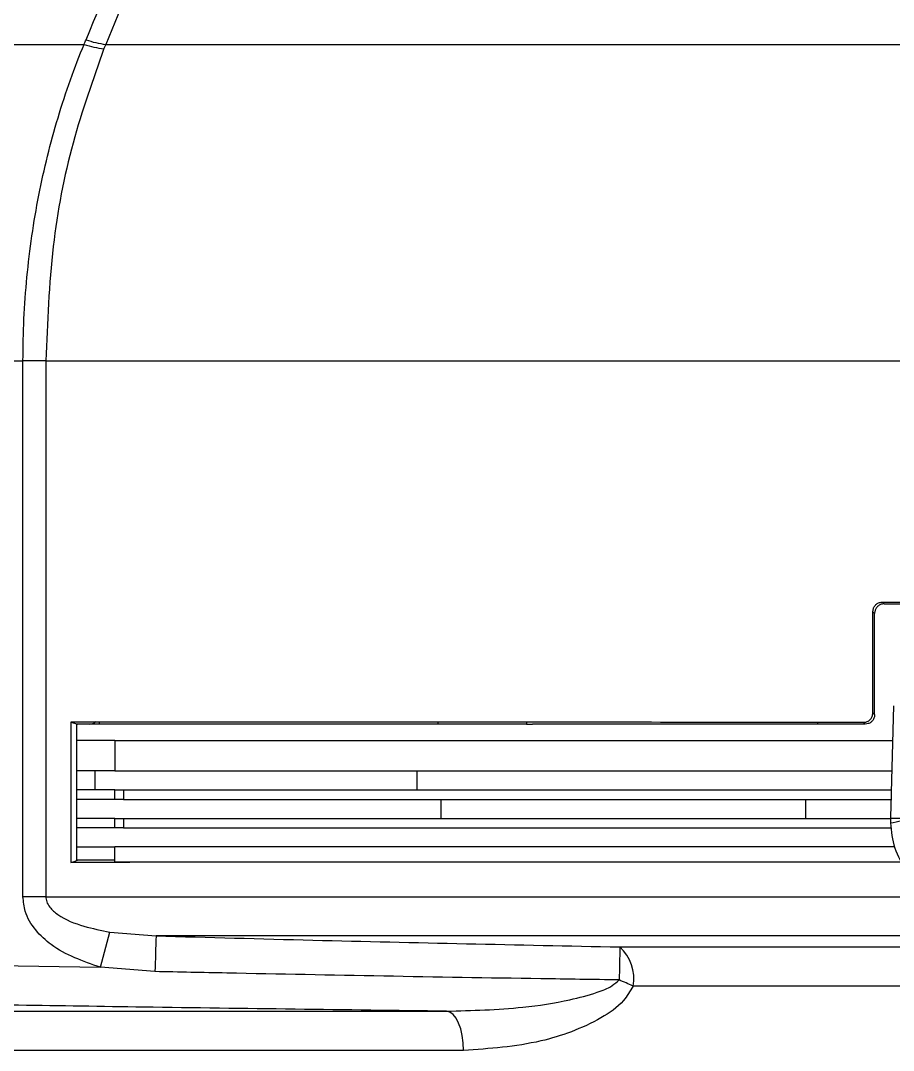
# Model space of a CAD drawing. Extents: x 17.3 to 113.1, y 4.8 to 84.5.
# Drawn here: x 51.964 to 53.343, y 14.318 to 15.945 of the extents above; entities that cross this region are included whole.
import ezdxf

# ---------------------------------------------------------------- set-up
doc = ezdxf.new("R2010")
doc.units = 0
doc.header["$MEASUREMENT"] = 0
doc.layers.add('OBJECT', color=7, linetype='CONTINUOUS')

msp = doc.modelspace()

# ---------------------------------------------------------------- linework, layer by layer
at = {"layer": 'OBJECT'}
for p, q in [((51.8263, 15.9077), (52.0645, 15.9077)), ((52.0985, 15.9077), (52.0957, 15.9009)), ((52.0985, 15.9077), (55.8273, 15.9077)), ((51.7643, 15.4077), (51.9678, 15.4077)), ((52.0039, 15.4077), (51.9678, 15.4077)), ((51.9678, 14.5611), (51.9678, 15.4077)), ((52.0039, 15.4077), (55.9219, 15.4077)), ((52.0039, 15.4077), (52.0039, 14.5611)), ((53.3279, 15.0237), (53.3279, 15.0237)), ((53.3101, 14.8515), (53.3101, 15.0114)), ((53.3129, 15.0086), (53.3101, 15.0114)), ((53.3129, 15.0088), (53.3129, 15.0086)), ((53.3129, 14.8487), (53.3129, 15.0086)), ((53.3426, 14.8626), (53.3379, 14.6864)), ((53.3101, 14.8515), (53.3129, 14.8487)), ((53.3129, 14.8487), (53.3129, 14.8486)), ((52.0433, 14.837), (52.0433, 14.6153)), ((52.0524, 14.8337), (52.0539, 14.8337)), ((52.0524, 14.8337), (52.0524, 14.6187)), ((52.0729, 14.8337), (52.0539, 14.8337)), ((52.0729, 14.8337), (52.0729, 14.8337)), ((52.0879, 14.8337), (52.0729, 14.8337)), ((52.088, 14.837), (52.0879, 14.8337)), ((52.615, 14.8337), (52.0879, 14.8337)), ((52.6229, 14.8337), (52.615, 14.8337)), ((52.6229, 14.8367), (52.6229, 14.8337)), ((52.7629, 14.8337), (52.6229, 14.8337)), ((52.7629, 14.8366), (52.7629, 14.8337)), ((52.7629, 14.8337), (52.7726, 14.8337)), ((53.2229, 14.8337), (52.7726, 14.8337)), ((53.2229, 14.8365), (53.2229, 14.8337)), ((53.2379, 14.8337), (53.2229, 14.8337)), ((53.2979, 14.8337), (53.2951, 14.8365)), ((53.2979, 14.8337), (53.2979, 14.8337)), ((52.1129, 14.8077), (52.0524, 14.8077)), ((52.1129, 14.8077), (52.1129, 14.7597)), ((52.1129, 14.8077), (53.3423, 14.8077)), ((52.1129, 14.7597), (52.0524, 14.7597)), ((52.0814, 14.7597), (52.0814, 14.7297)), ((52.1129, 14.7597), (53.341, 14.7597)), ((52.5897, 14.7597), (52.5897, 14.7297)), ((52.1129, 14.7297), (52.0524, 14.7297)), ((52.1129, 14.7148), (52.1129, 14.7297)), ((52.1129, 14.7297), (52.1266, 14.7297)), ((52.1266, 14.7297), (52.1266, 14.7148)), ((52.1266, 14.7297), (53.3403, 14.7297)), ((52.1129, 14.7148), (52.0524, 14.7148)), ((52.1266, 14.7148), (52.1129, 14.7148)), ((52.1266, 14.7148), (53.3399, 14.7148)), ((52.628, 14.7148), (52.628, 14.6848)), ((53.2037, 14.7148), (53.2037, 14.6848)), ((52.1129, 14.6848), (52.0524, 14.6848)), ((52.1129, 14.6699), (52.1129, 14.6848)), ((52.1129, 14.6848), (52.1266, 14.6848)), ((52.1266, 14.6848), (52.1266, 14.6699)), ((52.1266, 14.6848), (53.3391, 14.6848)), ((53.3733, 14.6848), (53.3379, 14.6848)), ((53.3379, 14.6832), (53.3379, 14.678)), ((52.1129, 14.6699), (52.0524, 14.6699)), ((52.1266, 14.6699), (52.1129, 14.6699)), ((52.1266, 14.6699), (53.3387, 14.6699)), ((52.0524, 14.6399), (52.1129, 14.6399)), ((52.1129, 14.6159), (52.1129, 14.6399)), ((53.3444, 14.6399), (52.1129, 14.6399)), ((52.1129, 14.6187), (52.0539, 14.6187)), ((53.3569, 14.6159), (52.1129, 14.6159)), ((52.0039, 14.5611), (51.9678, 14.5611)), ((52.0039, 14.5611), (53.431, 14.5611)), ((52.09, 14.4496), (52.1051, 14.5053)), ((52.1051, 14.5053), (52.1779, 14.4992)), ((53.8734, 14.4992), (52.1779, 14.4992)), ((52.9105, 14.4817), (55.0153, 14.4817)), ((51.7643, 14.4548), (52.09, 14.4496)), ((52.1763, 14.4428), (52.09, 14.4496)), ((54.9945, 14.4198), (52.9313, 14.4198)), ((51.2935, 14.3802), (52.6367, 14.3802)), ((52.6637, 14.3183), (51.3477, 14.3183))]:
    msp.add_line(p, q, dxfattribs=at)
at = {"layer": 'OBJECT', "flags": 128}
for points in [[(53.3251, 15.0265), (53.3259, 15.0257), (53.3279, 15.0237)], [(52.0433, 14.837), (52.0529, 14.834), (52.0539, 14.8337)], [(52.0433, 14.6153), (52.0485, 14.6169), (52.0539, 14.6187)], [(52.6637, 14.3183), (52.6632, 14.3302), (52.6616, 14.3416), (52.6592, 14.3522), (52.6558, 14.3615), (52.6518, 14.3693), (52.6471, 14.3751), (52.642, 14.3788), (52.6367, 14.3802)]]:
    msp.add_lwpolyline(points, dxfattribs=at)
at = {"layer": 'OBJECT'}
for centre, radius, start, end in [((52.1131, 16.0397), 0.1328, 249.8849, 263.6671), ((52.1085, 16.0332), 0.133, 250.6912, 264.4688), ((53.4579, 14.6832), 0.12, 178.5, 179.2499), ((53.4579, 14.6832), 0.12, 179.2499, 180), ((53.4579, 14.678), 0.12, 180, 180.1914), ((69.0547, 13.9761), 16.8849, 178.2249, 178.41632), ((65.5438, 14.2048), 12.6363, 178.74403, 178.98063), ((52.8663, 14.4324), 0.0662, 349.0223, 48.164), ((52.7539, 14.0512), 0.4091, 64.3024, 67.6558)]:
    msp.add_arc(centre, radius, start, end, dxfattribs=at)
msp.add_ellipse((52.8445, 16.7473), major_axis=(2.3412, 0), ratio=0.904333, start_param=4.924724, end_param=4.940236, dxfattribs=at)
for points, knots in [([(52.0675, 15.915), (52.1306, 16.0672), (52.2535, 16.3634), (52.3769, 16.6592), (52.4368, 16.8029)], [0, 0, 0, 0, 0.514049, 1, 1, 1, 1]), ([(52.4664, 16.7958), (52.4536, 16.765), (52.3816, 16.5917), (52.2589, 16.2957), (52.1492, 16.0304), (52.0985, 15.9077)], [0, 0, 0, 0, 0.104198, 0.585846, 1, 1, 1, 1]), ([(52.0645, 15.9077), (52.0645, 15.9077), (52.0654, 15.9103), (52.0664, 15.9126), (52.0675, 15.915)], [0, 0, 0, 0, 0.000268, 1, 1, 1, 1]), ([(51.9678, 15.4077), (51.9678, 15.4077), (51.9678, 15.4518), (51.972, 15.5401), (51.9908, 15.6696), (52.0211, 15.792), (52.0494, 15.8725), (52.0645, 15.9077), (52.0645, 15.9077)], [0, 0, 0, 0, 0.000004, 0.252523, 0.505041, 0.752516, 0.999995, 1, 1, 1, 1]), ([(52.0957, 15.9009), (52.0783, 15.8519), (52.043, 15.7526), (52.0107, 15.5853), (52.0063, 15.4683), (52.0039, 15.4077)], [0, 0, 0, 0, 0.319293, 0.647815, 1, 1, 1, 1]), ([(53.3101, 15.0114), (53.3103, 15.0131), (53.3106, 15.0164), (53.3131, 15.0209), (53.3169, 15.0243), (53.3211, 15.0262), (53.3239, 15.0264), (53.3251, 15.0265)], [0, 0, 0, 0, 0.210781, 0.421491, 0.634056, 0.849646, 1, 1, 1, 1]), ([(53.3279, 15.0237), (53.3268, 15.0236), (53.3241, 15.0234), (53.3198, 15.0217), (53.316, 15.0183), (53.3134, 15.0138), (53.3131, 15.0104), (53.3129, 15.0088)], [0, 0, 0, 0, 0.13902, 0.354777, 0.570511, 0.785205, 1, 1, 1, 1]), ([(53.3251, 15.0265), (53.4159, 15.0265), (53.5982, 15.0264), (53.906, 15.0264), (54.2424, 15.0264), (54.4824, 15.0265), (54.6007, 15.0265)], [0, 0, 0, 0, 0.215255, 0.431981, 0.720155, 1, 1, 1, 1]), ([(53.3279, 15.0237), (53.4187, 15.0237), (53.6008, 15.0237), (53.9077, 15.0237), (54.2425, 15.0237), (54.4806, 15.0237), (54.5979, 15.0237)], [0, 0, 0, 0, 0.216142, 0.433859, 0.72104, 1, 1, 1, 1]), ([(52.0729, 14.8337), (52.0744, 14.8339), (52.0775, 14.8342), (52.0812, 14.8359), (52.0827, 14.8376), (52.0831, 14.838)], [0, 0, 0, 0, 0.423358, 0.8453333, 1, 1, 1, 1]), ([(53.2951, 14.8365), (53.2968, 14.8366), (53.3002, 14.837), (53.3048, 14.8396), (53.3081, 14.8435), (53.3099, 14.8478), (53.31, 14.8505), (53.3101, 14.8515)], [0, 0, 0, 0, 0.218408, 0.436843, 0.654255, 0.868849, 1, 1, 1, 1]), ([(53.3129, 14.8486), (53.3128, 14.8475), (53.3126, 14.8448), (53.3108, 14.8405), (53.3074, 14.8367), (53.3029, 14.8342), (53.2996, 14.8338), (53.2979, 14.8337)], [0, 0, 0, 0, 0.139108, 0.354906, 0.570675, 0.785286, 1, 1, 1, 1]), ([(52.088, 14.837), (52.085, 14.837), (52.079, 14.837), (52.0701, 14.837), (52.0603, 14.837), (52.0514, 14.837), (52.0454, 14.837), (52.0433, 14.837)], [0, 0, 0, 0, 0.198922, 0.397845, 0.596771, 0.859233, 1, 1, 1, 1]), ([(52.0729, 14.8337), (52.0717, 14.8337), (52.065, 14.8337), (52.0584, 14.8337), (52.0529, 14.8337)], [0, 0, 0, 0, 0.1730775, 1, 1, 1, 1]), ([(52.6229, 14.8367), (52.5758, 14.8367), (52.4817, 14.8367), (52.3008, 14.8368), (52.1726, 14.8369), (52.088, 14.837)], [0, 0, 0, 0, 0.25383, 0.507659, 1, 1, 1, 1]), ([(52.7629, 14.8366), (52.7511, 14.8366), (52.7275, 14.8366), (52.6807, 14.8367), (52.646, 14.8367), (52.6229, 14.8367)], [0, 0, 0, 0, 0.2514926, 0.5029859, 1, 1, 1, 1]), ([(53.2229, 14.8365), (53.1837, 14.8365), (53.1052, 14.8365), (52.9509, 14.8366), (52.8379, 14.8366), (52.7629, 14.8366)], [0, 0, 0, 0, 0.251571, 0.503142, 1, 1, 1, 1]), ([(53.2951, 14.8365), (53.2926, 14.8365), (53.2825, 14.8365), (53.2584, 14.8365), (53.2369, 14.8365), (53.2229, 14.8365)], [0, 0, 0, 0, 0.104843, 0.416864, 1, 1, 1, 1]), ([(53.2979, 14.8337), (53.2954, 14.8337), (53.2853, 14.8337), (53.2653, 14.8337), (53.2479, 14.8337), (53.2379, 14.8337)], [0, 0, 0, 0, 0.125776, 0.500813, 1, 1, 1, 1]), ([(53.3379, 14.6776), (53.3393, 14.6642), (53.342, 14.6372), (53.3628, 14.6016), (53.3925, 14.5742), (53.4174, 14.5656), (53.4295, 14.5615)], [0, 0, 0, 0, 0.253583, 0.507165, 0.760847, 1, 1, 1, 1]), ([(53.3571, 14.6159), (53.2338, 14.6158), (52.9874, 14.6158), (52.6455, 14.6157), (52.3316, 14.6155), (52.1392, 14.6154), (52.0454, 14.6153), (52.0433, 14.6153)], [0, 0, 0, 0, 0.263927, 0.527122, 0.760906, 0.99469, 1, 1, 1, 1]), ([(52.09, 14.4496), (52.0626, 14.4591), (52.0244, 14.4724), (51.9868, 14.5075), (51.9704, 14.5342), (51.9686, 14.5533), (51.9678, 14.5611)], [0, 0, 0, 0, 0.484963, 0.675899, 0.868393, 1, 1, 1, 1]), ([(52.0039, 14.5611), (52.0042, 14.5584), (52.0049, 14.5523), (52.0113, 14.5422), (52.0298, 14.5264), (52.0629, 14.5135), (52.0914, 14.508), (52.1051, 14.5053)], [0, 0, 0, 0, 0.064307, 0.144323, 0.280227, 0.653315, 1, 1, 1, 1]), ([(52.1779, 14.4992), (52.2606, 14.4969), (52.5047, 14.4901), (52.7489, 14.4851), (52.9105, 14.4817)], [0, 0, 0, 0, 0.33844, 1, 1, 1, 1]), ([(52.9095, 14.4296), (52.8681, 14.4302), (52.6615, 14.4332), (52.4171, 14.4377), (52.214, 14.442), (52.1763, 14.4428)], [0, 0, 0, 0, 0.169099, 0.845499, 1, 1, 1, 1]), ([(52.6367, 14.3802), (52.677, 14.3813), (52.7421, 14.3831), (52.8219, 14.3951), (52.8687, 14.4075), (52.8957, 14.4176), (52.9058, 14.4264), (52.9095, 14.4296)], [0, 0, 0, 0, 0.432516, 0.699492, 0.858617, 0.949421, 1, 1, 1, 1]), ([(52.9313, 14.4198), (52.9266, 14.4119), (52.9141, 14.3907), (52.8641, 14.3576), (52.7784, 14.3261), (52.7046, 14.321), (52.6637, 14.3183)], [0, 0, 0, 0, 0.086849, 0.233706, 0.575453, 1, 1, 1, 1]), ([(52.6367, 14.3802), (52.4773, 14.3823), (52.1861, 14.3859), (51.895, 14.3907), (51.7633, 14.3928)], [0, 0, 0, 0, 0.547716, 1, 1, 1, 1])]:
    msp.add_open_spline(points, degree=3, knots=knots, dxfattribs=at)

doc.saveas('drawing.dxf')
